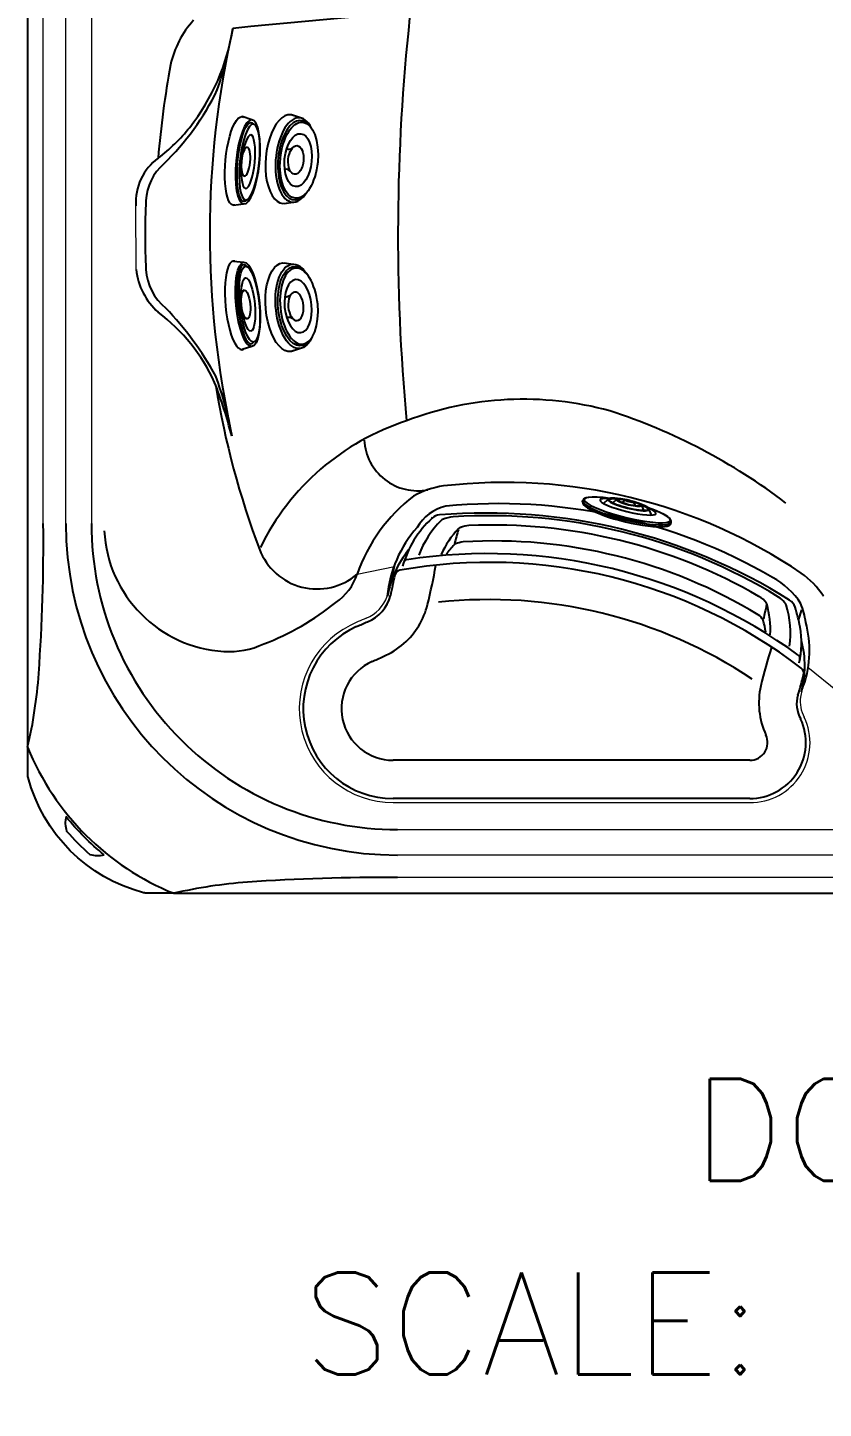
# Model space of a CAD drawing. Extents: x 525 to 609, y 649 to 778.
# Drawn here: x 525.1 to 556.3, y 648.8 to 703 of the extents above; entities that cross this region are included whole.
import ezdxf
from ezdxf.enums import TextEntityAlignment as Align

# ---------------------------------------------------------------- set-up
doc = ezdxf.new("R2010")
doc.units = 0
doc.header["$MEASUREMENT"] = 0
doc.layers.add('1', color=4, linetype='Continuous')
doc.layers.add('DIM', color=3, linetype='Continuous')
doc.styles.add('SIMPLEX', font='simplex')

# ---------------------------------------------------------------- blocks, each defined once
blk = doc.blocks.new('EQLZR')
at = {"layer": '1', "color": 3}
for p, q in [((-1.648, 0.77), (-1.637, 0.84)), ((-0.821, 0.729), (-0.653, 0.87)), ((-0.468, 0.738), (-0.305, 0.875)), ((-0.071, 0.762), (0.028, 0.845)), ((0.35, 0.768), (0.399, 0.649)), ((0.658, 0.642), (0.744, 0.443)), ((1.056, 0.26), (0.966, 0.481)), ((1.817, -0.079), (1.828, -0.008))]:
    blk.add_line(p, q, dxfattribs=at)
at = {"layer": '1', "color": 3, "linetype": 'Continuous', "lineweight": 15}
for centre, radius, start, end in [((-0.737, 0.749), 0.0407, 129.7219, 147.0947), ((-0.393, 0.774), 0.0225, 127.3242, 160.9814), ((-0.066, 0.755), 0.00893, 127.7525, 217.5052), ((0.865, 3.596), 3.139, 253.6024, 254.9167), ((0.91, 3.761), 3.31, 254.9108, 256.1787), ((0.392, 0.644), 0.00897, 305.1564, 37.3639), ((1.739, 0), 0.0892, 354.5528, 44.1406)]:
    blk.add_arc(centre, radius, start, end, dxfattribs=at)
at = {"layer": '1', "color": 3}
for centre, major_axis, ratio, start_param, end_param in [((0.095, 0.416), (-1.732, 0.424), 0.199457, 5.160646, 10.546794), ((0.108, 0.456), (-1.693, 0.413), 0.169917, 5.194084, 10.519451), ((0.155, 0.665), (-0.766, 0.186), 0.159311, 5.384082, 10.324465), ((0.173, 0.742), (-0.439, 0.107), 0.147842, 5.084983, 10.622064)]:
    blk.add_ellipse(centre, major_axis=major_axis, ratio=ratio, start_param=start_param, end_param=end_param, dxfattribs=at)
at = {"layer": '1', "color": 4}
for centre, major_axis, ratio, start_param, end_param in [((0.085, 0.346), (-1.732, 0.424), 0.199457, 0, 3.177285), ((0.135, 0.582), (-1.089, 0.265), 0.1709, 5.511534, 10.199144), ((0.156, 0.673), (-0.809, 0.197), 0.182866, 5.148447, 10.535241), ((0.174, 0.748), (-0.482, 0.116), 0.174464, 4.921104, 10.797983)]:
    blk.add_ellipse(centre, major_axis=major_axis, ratio=ratio, start_param=start_param, end_param=end_param, dxfattribs=at)
blk.add_ellipse((0.189, 0.805), major_axis=(-0.161, 0.039), ratio=0.196838, dxfattribs=at)
at = {"layer": '1', "color": 3}
blk.add_ellipse((0.189, 0.806), major_axis=(-0.0627, 0.0154), ratio=0.176856, dxfattribs=at)
blk = doc.blocks.new('2014JETSETTERLID')
at = {"layer": '1', "color": 4}
for p, q in [((5.446, -7.193), (-8.539, -7.193)), ((5.446, -8.693), (-8.539, -8.693))]:
    blk.add_line(p, q, dxfattribs=at)
for centre, radius, start, end in [((-4.762, -19.507), 20.08, 52.4996, 100.0661), ((52.77, -12.98), 62.622, 167.97269, 168.72273), ((-8.228, 0.014), 0.255, 100.7664, 167.4725), ((-30.162, 4.536), 23.653, 346.25, 350.0836), ((-10.1, -0.358), 1.506, 291.9179, 345.5582), ((-10.043, -0.387), 2.94, 310.9419, 346.25), ((-8.539, -5.168), 3.525, 113.9219, 269.9995), ((-7353.453, 16552.514), 18110.132, 293.9218604, 293.923349), ((-10.253, -0.144), 3.262, 293.9253, 310.9419), ((-1833.688, 4109.769), 4499.516, 293.91931, 293.925301), ((22.389, -8.066), 16.939, 161.7187, 167.0712), ((-8.539, -5.168), 2.025, 113.9193, 270.0017), ((7.305, -3.782), 0.259, 345.8909, 52.4996), ((8.786, -4.943), 2.982, 167.0712, 204.8906), ((-8.231, 0.123), 16.277, 343.0039, 345.8909), ((8.461, -4.979), 1.176, 163.0039, 209.9918), ((5.446, -6.493), 2.2, 270.0004, 24.8847), ((5.446, -6.493), 0.7, 269.9982, 24.8906)]:
    blk.add_arc(centre, radius, start, end, dxfattribs=at)
at = {"layer": '1', "color": 3}
blk.add_arc((-4.761, -19.468), 18.58, 56.3258, 96.1712, dxfattribs=at)
blk = doc.blocks.new('2014MJ2')
at = {"layer": '1', "color": 4, "linetype": 'Continuous'}
for p, q in [((-1.79, -0.884), (-1.708, -1.222)), ((1.602, -1.264), (1.693, -0.861))]:
    blk.add_line(p, q, dxfattribs=at)
for centre, radius, start, end in [((-0.718, -0.841), 0.27, 323.5571, 12.4638), ((0.606, -0.846), 0.257, 167.0052, 217.2529)]:
    blk.add_arc(centre, radius, start, end, dxfattribs=at)
for centre, major_axis, ratio, start_param, end_param in [((-0.05, -0.824), (-1.745, 0), 0.472022, 2.973716, 6.440071), ((-0.05, -1.191), (-1.659, 0), 0.479422, 2.471507, 7.03403)]:
    blk.add_ellipse(centre, major_axis=major_axis, ratio=ratio, start_param=start_param, end_param=end_param, dxfattribs=at)
at = {"layer": '1', "color": 3, "linetype": 'Continuous'}
blk.add_ellipse((-0.05, -1.249), major_axis=(-1.562, 0), ratio=0.486682, start_param=2.662218, end_param=6.9039, dxfattribs=at)
for centre, major_axis, ratio in [((-0.05, -1.31), (-1.499, 0.014), 0.490556), ((-0.05, -1.276), (-1.044, 0.01), 0.509137)]:
    blk.add_ellipse(centre, major_axis=major_axis, ratio=ratio, dxfattribs=at)
at = {"layer": '1', "color": 4, "linetype": 'Continuous'}
blk.add_ellipse((-0.05, -1.187), major_axis=(-0.564, 0), ratio=0.533197, dxfattribs=at)
blk = doc.blocks.new('2014MJ1')
at = {"layer": '1', "color": 4, "linetype": 'Continuous'}
for p, q in [((-1.578, -1.077), (-1.491, -1.472)), ((1.825, -1.472), (1.912, -1.077)), ((-0.398, -1.392), (-0.366, -1.272)), ((0.732, -1.396), (0.707, -1.269))]:
    blk.add_line(p, q, dxfattribs=at)
at = {"layer": '1', "color": 4, "linetype": 'Continuous', "extrusion": (0, 0, -1)}
blk.add_ellipse((0.167, -1.077), major_axis=(1.745, 0), ratio=0.274322, start_param=3.020812, end_param=6.403966, dxfattribs=at)
at = {"layer": '1', "color": 3, "linetype": 'Continuous', "extrusion": (0, 0, -1)}
blk.add_ellipse((0.161, -1.463), major_axis=(1.557, 0.007), ratio=0.247797, start_param=2.802725, end_param=6.544199, dxfattribs=at)
at = {"layer": '1', "color": 4, "linetype": 'Continuous', "extrusion": (0, 0, -1)}
for centre, major_axis, ratio in [((0.167, -1.471), (1.658, 0), 0.277355), ((0.167, -1.394), (0.565, -0.002), 0.304363)]:
    blk.add_ellipse(centre, major_axis=major_axis, ratio=ratio, dxfattribs=at)
at = {"layer": '1', "color": 3, "linetype": 'Continuous', "extrusion": (0, 0, -1)}
for centre, major_axis, ratio in [((0.168, -1.542), (1.498, -0.011), 0.252895), ((0.176, -1.488), (1.053, 0.001), 0.244531)]:
    blk.add_ellipse(centre, major_axis=major_axis, ratio=ratio, dxfattribs=at)
blk = doc.blocks.new('SHORT GRILL')
at = {"layer": '1', "color": 4, "linetype": 'Continuous'}
for centre, radius, start, end in [((-4.462, 0.354), 3.986, 115.3973, 147.5268), ((-5.957, 3.503), 0.5, 77.6802, 115.3973), ((-10.636, -17.921), 22.429, 40.972, 77.6802), ((-5.567, 2.549), 0.176, 95.3544, 117.6211), ((-5.488, 1.408), 1.319, 80.8734, 94.1755), ((-9.963, -16.735), 20.002, 41.7755, 76.4546), ((-7.602, 2.509), 0.181, 86.5572, 132.8326), ((-10.58, -17.805), 20.711, 36.8579, 81.7042), ((-3.511, -0.99), 4.269, 120.0296, 126.4356), ((5.921, -3.542), 0.5, 0.4578, 40.972), ((4.464, -3.799), 0.625, 12.0097, 38.5356), ((0.708, -3.546), 4.37, 352.2061, 358.3656), ((-0.445, -3.593), 6.866, 353.6839, 0.4578), ((3.091, -3.984), 3.309, 329.1733, 353.6839), ((5.84, -5.477), 0.18, 332.0158, 32.1351)]:
    blk.add_arc(centre, radius, start, end, dxfattribs=at)
at = {"layer": '1', "color": 3, "linetype": 'Continuous'}
for centre, radius, start, end in [((-4.138, 0.495), 3.696, 117.7966, 142.9488), ((-3.672, 0.315), 3.366, 118.7933, 139.8272), ((-5.774, 3.597), 0.188, 94.77, 117.7966), ((-5.655, 2.174), 1.616, 79.8388, 94.77), ((-10.358, -17.408), 21.753, 41.5691, 76.7456), ((-5.19, 2.995), 0.289, 92.7608, 110.8678), ((-5.144, 2.03), 1.256, 77.6428, 92.7608), ((-10.045, -16.905), 20.814, 42.9455, 75.6164), ((8663.638, -5431.323), 10231.576, 147.9164281, 147.9197202), ((21048.959, -11840.296), 24144.376, 150.6419152, 150.6433103), ((1.865, -3.043), 3.534, 339.2964, 359.2302), ((4.479, -3.387), 0.973, 19.6763, 42.9455), ((5.289, -3.089), 0.11, 359.2302, 15.9062), ((4.96, -3.735), 1.222, 23.7359, 38.4759), ((5.75, -3.388), 0.36, 4.8166, 23.7359), ((2.576, -3.428), 3.533, 334.593, 1.1482)]:
    blk.add_arc(centre, radius, start, end, dxfattribs=at)
blk = doc.blocks.new('19-JTN LX HL')
at = {"color": 4}
blk.add_lwpolyline([(5.732, 65, 0.202913), (0, 59.268), (0, 5.732, 0.202913), (5.732, 0), (78.268, 0, 0.202913), (84, 5.732), (84, 59.268, 0.202913), (78.268, 65)], format="xyb", close=True, dxfattribs=at)
at = {"layer": '1', "color": 3, "linetype": 'Continuous', "lineweight": 15}
for p, q in [((0.614, 14.5), (0.614, 50.5)), ((1.5, 32.5), (1.5, 50.5)), ((2.5, 50.5), (2.5, 32.5)), ((7.987, 33.678), (7.989, 33.676)), ((7.99, 33.679), (7.989, 33.676)), ((7.99, 33.679), (7.993, 33.693)), ((1.5, 14.5), (1.5, 32.5)), ((2.5, 32.5), (2.5, 14.5)), ((4.252, 24.464), (4.243, 26.964)), ((15.134, 15.582), (15.131, 15.58)), ((15.306, 15.683), (15.305, 15.682)), ((12.918, 12.515), (14.38, 12.818)), ((14.38, 12.818), (14.246, 12.169)), ((14.209, 12.059), (14.207, 12.051)), ((14.306, 12.356), (14.305, 12.354)), ((31.2, 11.662), (31.198, 11.667)), ((31.202, 11.657), (31.2, 11.662)), ((31.754, 7.916), (30.596, 8.859)), ((14.331, 3.56), (28.316, 3.56)), ((14.5, 2.5), (42, 2.5)), ((42, 1.5), (14.5, 1.5)), ((48.249, 0.614), (14.5, 0.614))]:
    blk.add_line(p, q, dxfattribs=at)
at = {"layer": '1', "color": 2}
for p, q in [((15.864, 14.75), (15.855, 14.708)), ((30.233, 10.709), (30.354, 11.124))]:
    blk.add_line(p, q, dxfattribs=at)
at = {"layer": '1', "color": 4, "linetype": 'Continuous'}
blk.add_lwpolyline([(5.859, 0.011), (4.611, 0.011, -0.06455), (4.547, 0.02, -0.269989), (0.02, 4.546, -0.064627), (0.011, 4.61), (0.011, 5.859)], format="xyb", dxfattribs=at)
blk.add_lwpolyline([(3.003, 1.506, -0.052002), (1.507, 3.003, 0.145561), (1.531, 2.441, 0.041549), (2.446, 1.526, 0.138511)], format="xyb", close=True, dxfattribs=at)
at = {"layer": '1', "color": 2}
for centre, radius, start, end in [((41.999, -300.021), 335.668, 91.91468, 95.80554), ((93.796, 25.816), 79.275, 173.8311, 185.27479), ((19.441, 6.598), 12.781, 74.6347, 111.0167), ((17.839, 9.293), 9.705, 107.8931, 153.8567), ((15.67, -3.174), 23.226, 52.7297, 72.0506), ((17.941, 11.013), 3.876, 140.7204, 170.5244), ((26.585, 8.903), 3.892, 345.0702, 14.9387)]:
    blk.add_arc(centre, radius, start, end, dxfattribs=at)
at = {"layer": '1', "color": 3}
for centre, radius, start, end in [((9.287, 31.708), 3.765, 137.6863, 167.8536), ((-0.131, 35.175), 8.272, 321.6465, 351.3096), ((43.576, 25.863), 36.434, 167.2154, 192.5511), ((-9.047, 36.933), 17.355, 341.7916, 350.0173), ((41.918, 25.807), 36.924, 169.5569, 175.2886), ((-1.913, 36.07), 10.404, 314.2122, 334.0086), ((1.149, 34.162), 6.64, 306.7251, 321.6465), ((6.427, 27.087), 2.187, 126.7251, 183.2365), ((6.672, 27.072), 2.034, 130.794, 177.2663), ((32.96, 25.817), 28.353, 177.2663, 182.7345), ((6.891, 24.774), 2.657, 186.6869, 228.1754), ((6.682, 24.562), 2.044, 182.7345, 231.7513), ((0.768, 17.036), 7.217, 24.6051, 52.9183), ((-3.561, 14.314), 12.461, 28.6376, 43.9145), ((-9.31, 13.54), 17.864, 14.2671, 21.3392), ((-4.298, 15.851), 12.488, 9.6527, 20.8008), ((39.59, 25.07), 32.62, 189.1281, 200.7886), ((15.291, 17.883), 2.093, 182.9233, 281.2471), ((16.816, 12.531), 3.484, 98.3399, 118.8623), ((18.707, -4.65), 20.768, 55.947, 96.6269), ((19.163, 10.337), 6.614, 127.5304, 160.781), ((16.806, 13.457), 1.774, 103.4241, 149.9871), ((18.483, -6.035), 21.319, 59.8007, 95.6228), ((-70.873, 13.706), 71.491, 355.91966, 0.6365), ((14.5, 14.5), 13, 180, 270), ((14.5, 14.5), 12, 179.9997, 270.0003), ((7.998, 14.476), 5, 182.9484, 266.5493), ((18.778, 11.225), 4.694, 138.3678, 174.7667), ((11.35, 14.349), 2.413, 200.7886, 310.5272), ((10.931, 13.149), 2.086, 303.5625, 342.2908), ((28.298, 9.726), 3.488, 33.6174, 54.234), ((27.758, 9.719), 3.04, 32.6606, 61.531), ((5.628, 19.34), 10.225, 290.7871, 309.1569), ((27.414, 10.205), 3.124, 7.6982, 21.6906), ((26.488, 9.519), 4.17, 341.1825, 15.3548), ((7.892, 12.719), 3.24, 266.5493, 294.9103), ((-18.007, 9.935), 18.491, 346.8648, 355.9197), ((13.705, -70.832), 71.45, 89.36274, 94.08234), ((9.936, -18.021), 18.504, 94.0823, 103.1308)]:
    blk.add_arc(centre, radius, start, end, dxfattribs=at)
at = {"layer": '1', "color": 3, "linetype": 'Continuous', "lineweight": 15}
for centre, radius, start, end in [((12.74, 12.135), 1.446, 291.5455, 340.5666), ((14.331, 7.238), 3.677, 117.2417, 269.9974), ((15.801, 4.382), 6.889, 111.5455, 117.2417), ((32.315, 7.407), 2.03, 157.7938, 171.756), ((31.561, 7.516), 1.268, 171.756, 208.7906), ((28.344, 5.896), 2.335, 269.3272, 25.6139)]:
    blk.add_arc(centre, radius, start, end, dxfattribs=at)
at = {"color": 1}
for name, p in [('EQLZR', (23.409, 14.579)), ('2014JETSETTERLID', (22.87, 12.409))]:
    blk.add_blockref(name, p, dxfattribs=at)
at = {"layer": '1', "color": 1, "linetype": 'Continuous'}
for name, p, rotation in [('2014MJ1', (7.151, 28.666), 84.40689311285571), ('2014MJ2', (9.341, 28.918), 84.96620009236129)]:
    blk.add_blockref(name, p, dxfattribs=dict(at, rotation=rotation))
at = {"layer": '1', "color": 1, "linetype": 'Continuous', "xscale": -1}
for name, p, rotation in [('2014MJ1', (7.151, 23.122), 95.59310688714427), ('2014MJ2', (9.341, 22.869), 95.03379990763871)]:
    blk.add_blockref(name, p, dxfattribs=dict(at, rotation=rotation))
at = {"layer": '1', "color": 1, "rotation": 17.00060277669986}
blk.add_blockref('SHORT GRILL', (22.917, 12.734), dxfattribs=at)

msp = doc.modelspace()

# ---------------------------------------------------------------- block references
at = {"layer": '1'}
msp.add_blockref('19-JTN LX HL', (525.05, 669.001), dxfattribs=at)

# ---------------------------------------------------------------- texts
at = {"layer": 'DIM', "style": 'SIMPLEX'}
for s, p in [('DOOR SIDE', (565.684, 657.724)), ('SCALE: 1/4" = 1\'-0"', (565.756, 650.131))]:
    msp.add_text(s, height=4, dxfattribs=at).set_placement(p, align=Align.CENTER)

doc.saveas('drawing.dxf')
